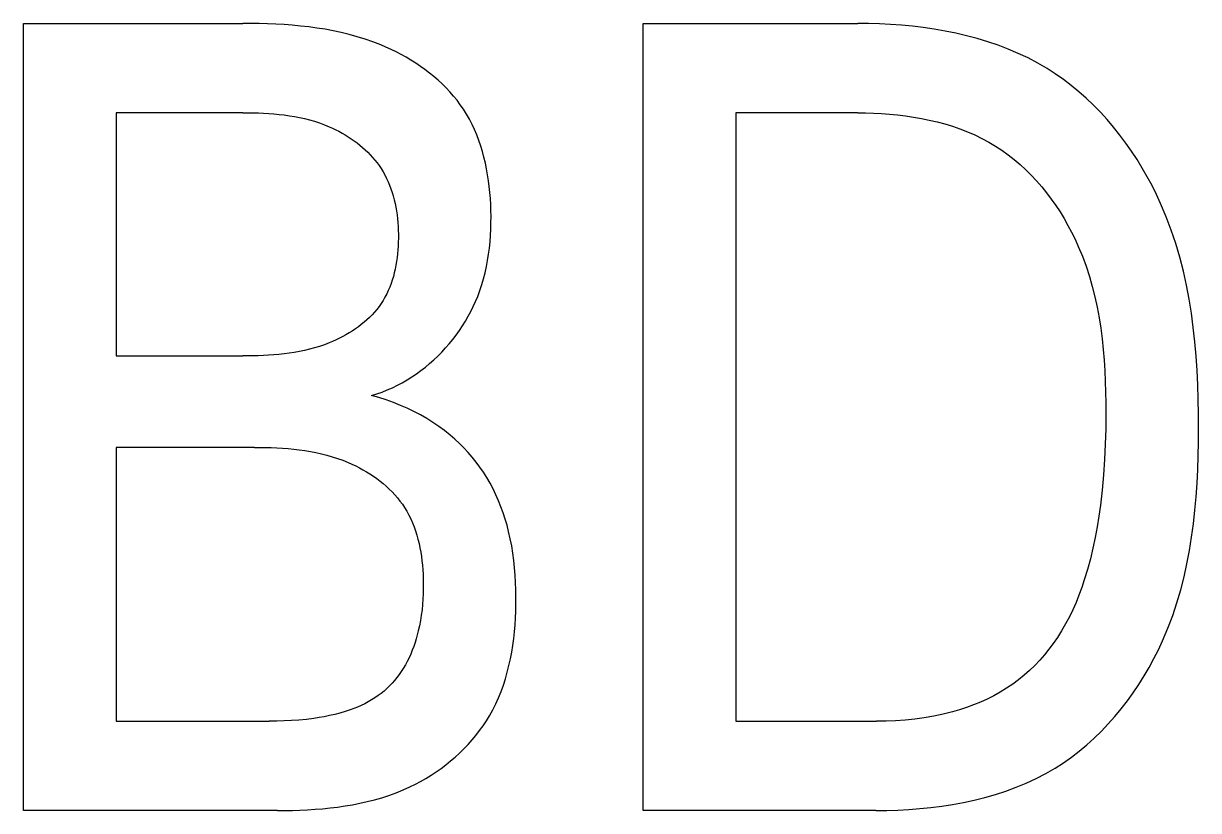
# Model space of a CAD drawing. Extents: x 10 to 656, y -396 to 292.
# Drawn here: x 265.027 to 265.541, y 101.974 to 102.318 of the extents above; entities that cross this region are included whole.
import ezdxf

# ---------------------------------------------------------------- set-up
doc = ezdxf.new("R2010")
doc.units = 0
doc.header["$LTSCALE"] = 5
doc.header["$MEASUREMENT"] = 0
doc.layers.get('0').update_dxf_attribs({"linetype": 'CONTINUOUS'})

msp = doc.modelspace()

# ---------------------------------------------------------------- linework, layer by layer
at = {"color": 7, "linetype": 'Continuous'}
for p, q in [((265.02711, 101.97408), (265.02711, 102.31823)), ((265.02711, 102.31823), (265.12297, 102.31823)), ((265.12656, 102.31822), (265.12297, 102.31823)), ((265.13016, 102.31816), (265.12656, 102.31822)), ((265.13377, 102.31807), (265.13016, 102.31816)), ((265.13737, 102.31792), (265.13377, 102.31807)), ((265.14097, 102.31772), (265.13737, 102.31792)), ((265.14457, 102.31746), (265.14097, 102.31772)), ((265.14817, 102.31713), (265.14457, 102.31746)), ((265.29791, 101.97408), (265.29791, 102.31823)), ((265.29791, 102.31823), (265.39167, 102.31823)), ((265.39641, 102.31819), (265.39167, 102.31823)), ((265.40118, 102.31805), (265.39641, 102.31819)), ((265.40596, 102.31781), (265.40118, 102.31805)), ((265.41076, 102.31747), (265.40596, 102.31781)), ((265.41555, 102.31701), (265.41076, 102.31747)), ((265.15176, 102.31673), (265.14817, 102.31713)), ((265.15533, 102.31625), (265.15176, 102.31673)), ((265.15889, 102.31568), (265.15533, 102.31625)), ((265.16244, 102.31503), (265.15889, 102.31568)), ((265.16596, 102.31428), (265.16244, 102.31503)), ((265.16947, 102.31342), (265.16596, 102.31428)), ((265.17295, 102.31246), (265.16947, 102.31342)), ((265.1764, 102.31138), (265.17295, 102.31246)), ((265.42034, 102.31644), (265.41555, 102.31701)), ((265.42511, 102.31575), (265.42034, 102.31644)), ((265.42987, 102.31493), (265.42511, 102.31575)), ((265.43459, 102.31398), (265.42987, 102.31493)), ((265.43927, 102.31289), (265.43459, 102.31398)), ((265.44391, 102.31166), (265.43927, 102.31289)), ((265.17983, 102.31018), (265.1764, 102.31138)), ((265.18322, 102.30886), (265.17983, 102.31018)), ((265.18548, 102.30789), (265.18322, 102.30886)), ((265.18772, 102.30687), (265.18548, 102.30789)), ((265.44849, 102.31028), (265.44391, 102.31166)), ((265.45302, 102.30874), (265.44849, 102.31028)), ((265.45747, 102.30705), (265.45302, 102.30874)), ((265.46184, 102.30518), (265.45747, 102.30705)), ((265.18994, 102.30578), (265.18772, 102.30687)), ((265.19213, 102.30464), (265.18994, 102.30578)), ((265.1943, 102.30344), (265.19213, 102.30464)), ((265.19642, 102.30218), (265.1943, 102.30344)), ((265.19852, 102.30087), (265.19642, 102.30218)), ((265.46613, 102.30315), (265.46184, 102.30518)), ((265.47032, 102.30095), (265.46613, 102.30315)), ((265.20057, 102.29949), (265.19852, 102.30087)), ((265.20257, 102.29806), (265.20057, 102.29949)), ((265.20453, 102.29658), (265.20257, 102.29806)), ((265.47441, 102.29856), (265.47032, 102.30095)), ((265.47803, 102.29623), (265.47441, 102.29856)), ((265.20643, 102.29504), (265.20453, 102.29658)), ((265.20828, 102.29344), (265.20643, 102.29504)), ((265.21007, 102.29178), (265.20828, 102.29344)), ((265.2118, 102.29008), (265.21007, 102.29178)), ((265.48155, 102.29376), (265.47803, 102.29623)), ((265.48498, 102.29114), (265.48155, 102.29376)), ((265.21346, 102.28831), (265.2118, 102.29008)), ((265.21505, 102.2865), (265.21346, 102.28831)), ((265.21657, 102.28463), (265.21505, 102.2865)), ((265.48831, 102.2884), (265.48498, 102.29114)), ((265.49155, 102.28552), (265.48831, 102.2884)), ((265.21801, 102.2827), (265.21657, 102.28463)), ((265.21937, 102.28073), (265.21801, 102.2827)), ((265.49469, 102.28252), (265.49155, 102.28552)), ((265.49772, 102.27941), (265.49469, 102.28252)), ((265.0676, 102.27921), (265.0676, 102.17287)), ((265.12297, 102.27921), (265.0676, 102.27921)), ((265.12297, 102.27921), (265.12523, 102.2792)), ((265.12523, 102.2792), (265.12749, 102.27916)), ((265.12749, 102.27916), (265.12975, 102.2791)), ((265.12975, 102.2791), (265.13201, 102.279)), ((265.13201, 102.279), (265.13428, 102.27887)), ((265.13428, 102.27887), (265.13654, 102.2787)), ((265.13654, 102.2787), (265.1388, 102.27849)), ((265.1388, 102.27849), (265.14105, 102.27823)), ((265.14105, 102.27823), (265.14329, 102.27791)), ((265.14329, 102.27791), (265.14553, 102.27755)), ((265.14553, 102.27755), (265.14775, 102.27712)), ((265.14775, 102.27712), (265.14996, 102.27663)), ((265.14996, 102.27663), (265.15215, 102.27608)), ((265.22071, 102.27858), (265.21937, 102.28073)), ((265.22197, 102.27638), (265.22071, 102.27858)), ((265.22313, 102.27413), (265.22197, 102.27638)), ((265.33839, 102.27921), (265.33839, 102.01311)), ((265.39167, 102.27921), (265.33839, 102.27921)), ((265.39167, 102.27921), (265.39513, 102.27917)), ((265.39513, 102.27917), (265.3986, 102.27907)), ((265.3986, 102.27907), (265.40209, 102.27889)), ((265.40209, 102.27889), (265.40559, 102.27863)), ((265.40559, 102.27863), (265.40908, 102.27829)), ((265.40908, 102.27829), (265.41257, 102.27786)), ((265.41257, 102.27786), (265.41605, 102.27734)), ((265.41605, 102.27734), (265.41952, 102.27673)), ((265.41952, 102.27673), (265.42296, 102.27602)), ((265.50066, 102.27619), (265.49772, 102.27941)), ((265.50349, 102.27287), (265.50066, 102.27619)), ((265.15215, 102.27608), (265.15433, 102.27545)), ((265.15433, 102.27545), (265.15648, 102.27475)), ((265.15648, 102.27475), (265.15862, 102.27397)), ((265.15862, 102.27397), (265.16073, 102.27311)), ((265.16073, 102.27311), (265.16215, 102.27248)), ((265.16215, 102.27248), (265.16356, 102.2718)), ((265.16356, 102.2718), (265.16496, 102.27109)), ((265.16496, 102.27109), (265.16634, 102.27034)), ((265.22421, 102.27182), (265.22313, 102.27413)), ((265.2252, 102.26948), (265.22421, 102.27182)), ((265.42296, 102.27602), (265.42637, 102.2752)), ((265.42637, 102.2752), (265.42975, 102.27429)), ((265.42975, 102.27429), (265.43308, 102.27326)), ((265.43308, 102.27326), (265.43637, 102.27212)), ((265.43637, 102.27212), (265.43961, 102.27087)), ((265.50622, 102.26946), (265.50349, 102.27287)), ((265.16634, 102.27034), (265.16769, 102.26955)), ((265.16769, 102.26955), (265.16903, 102.26872)), ((265.16903, 102.26872), (265.17034, 102.26786)), ((265.17034, 102.26786), (265.17162, 102.26696)), ((265.17162, 102.26696), (265.17287, 102.26603)), ((265.17287, 102.26603), (265.1741, 102.26505)), ((265.2261, 102.26709), (265.2252, 102.26948)), ((265.22693, 102.26466), (265.2261, 102.26709)), ((265.43961, 102.27087), (265.44279, 102.26949)), ((265.44279, 102.26949), (265.44591, 102.26799)), ((265.44591, 102.26799), (265.44895, 102.26636)), ((265.44895, 102.26636), (265.45192, 102.2646)), ((265.50884, 102.26596), (265.50622, 102.26946)), ((265.51135, 102.26237), (265.50884, 102.26596)), ((265.1741, 102.26505), (265.17529, 102.26405)), ((265.17529, 102.26405), (265.17645, 102.26301)), ((265.17645, 102.26301), (265.17757, 102.26194)), ((265.17757, 102.26194), (265.17865, 102.26083)), ((265.17865, 102.26083), (265.17968, 102.25969)), ((265.22768, 102.2622), (265.22693, 102.26466)), ((265.22835, 102.25971), (265.22768, 102.2622)), ((265.45192, 102.2646), (265.45472, 102.26277)), ((265.45472, 102.26277), (265.45745, 102.26081)), ((265.45745, 102.26081), (265.46009, 102.25873)), ((265.51375, 102.25872), (265.51135, 102.26237)), ((265.17968, 102.25969), (265.18068, 102.25852)), ((265.18068, 102.25852), (265.18163, 102.25732)), ((265.18163, 102.25732), (265.18253, 102.25608)), ((265.18253, 102.25608), (265.18338, 102.25482)), ((265.22895, 102.25719), (265.22835, 102.25971)), ((265.22948, 102.25465), (265.22895, 102.25719)), ((265.46009, 102.25873), (265.46265, 102.25655)), ((265.46265, 102.25655), (265.46513, 102.25426)), ((265.51604, 102.25499), (265.51375, 102.25872)), ((265.18338, 102.25482), (265.18425, 102.25342)), ((265.18425, 102.25342), (265.18505, 102.25199)), ((265.18505, 102.25199), (265.18579, 102.25052)), ((265.18579, 102.25052), (265.18648, 102.24903)), ((265.22994, 102.25209), (265.22948, 102.25465)), ((265.23033, 102.2495), (265.22994, 102.25209)), ((265.46513, 102.25426), (265.46753, 102.25188)), ((265.46753, 102.25188), (265.46984, 102.2494)), ((265.51822, 102.2512), (265.51604, 102.25499)), ((265.52028, 102.24736), (265.51822, 102.2512)), ((265.18648, 102.24903), (265.18712, 102.24751)), ((265.18712, 102.24751), (265.18769, 102.24596)), ((265.18769, 102.24596), (265.18822, 102.24439)), ((265.23066, 102.24691), (265.23033, 102.2495)), ((265.23093, 102.2443), (265.23066, 102.24691)), ((265.46984, 102.2494), (265.47207, 102.24683)), ((265.47207, 102.24683), (265.47421, 102.24418)), ((265.52223, 102.24347), (265.52028, 102.24736)), ((265.18822, 102.24439), (265.1887, 102.2428)), ((265.1887, 102.2428), (265.18912, 102.24119)), ((265.18912, 102.24119), (265.1895, 102.23955)), ((265.23113, 102.24169), (265.23093, 102.2443)), ((265.23128, 102.23907), (265.23113, 102.24169)), ((265.47421, 102.24418), (265.47626, 102.24146)), ((265.47626, 102.24146), (265.47822, 102.23867)), ((265.52405, 102.23953), (265.52223, 102.24347)), ((265.1895, 102.23955), (265.18983, 102.23791)), ((265.18983, 102.23791), (265.19012, 102.23624)), ((265.19012, 102.23624), (265.19036, 102.23456)), ((265.23138, 102.23646), (265.23128, 102.23907)), ((265.23142, 102.23384), (265.23138, 102.23646)), ((265.47822, 102.23867), (265.4801, 102.23581)), ((265.4801, 102.23581), (265.48188, 102.2329)), ((265.5265, 102.23375), (265.52405, 102.23953)), ((265.19036, 102.23456), (265.19055, 102.23288)), ((265.19055, 102.23288), (265.19071, 102.23118)), ((265.19071, 102.23118), (265.19082, 102.22947)), ((265.23133, 102.22828), (265.23141, 102.23105)), ((265.23141, 102.23105), (265.23142, 102.23384)), ((265.48188, 102.2329), (265.48357, 102.22993)), ((265.48357, 102.22993), (265.48516, 102.22692)), ((265.5287, 102.22789), (265.5265, 102.23375)), ((265.19082, 102.22947), (265.1909, 102.22776)), ((265.1909, 102.22776), (265.19093, 102.22605)), ((265.19093, 102.22605), (265.19093, 102.22433)), ((265.23099, 102.22276), (265.2312, 102.22551)), ((265.2312, 102.22551), (265.23133, 102.22828)), ((265.48516, 102.22692), (265.48666, 102.22387)), ((265.53068, 102.22197), (265.5287, 102.22789)), ((265.19083, 102.22092), (265.19072, 102.21922)), ((265.1909, 102.22262), (265.19083, 102.22092)), ((265.19093, 102.22433), (265.1909, 102.22262)), ((265.23037, 102.2173), (265.23072, 102.22002)), ((265.23072, 102.22002), (265.23099, 102.22276)), ((265.48666, 102.22387), (265.48807, 102.22078)), ((265.48807, 102.22078), (265.48985, 102.21646)), ((265.53243, 102.21598), (265.53068, 102.22197)), ((265.19038, 102.21584), (265.19014, 102.21416)), ((265.19057, 102.21752), (265.19038, 102.21584)), ((265.19072, 102.21922), (265.19057, 102.21752)), ((265.22944, 102.21192), (265.22994, 102.2146)), ((265.22994, 102.2146), (265.23037, 102.2173)), ((265.48985, 102.21646), (265.49146, 102.21208)), ((265.53398, 102.20995), (265.53243, 102.21598)), ((265.18954, 102.21086), (265.18917, 102.20923)), ((265.18986, 102.2125), (265.18954, 102.21086)), ((265.19014, 102.21416), (265.18986, 102.2125)), ((265.22885, 102.20927), (265.22944, 102.21192)), ((265.49146, 102.21208), (265.4929, 102.20766)), ((265.53533, 102.20386), (265.53398, 102.20995)), ((265.18774, 102.20447), (265.18716, 102.20294)), ((265.18827, 102.20603), (265.18774, 102.20447)), ((265.18874, 102.20762), (265.18827, 102.20603)), ((265.18917, 102.20923), (265.18874, 102.20762)), ((265.22742, 102.20403), (265.22818, 102.20664)), ((265.22818, 102.20664), (265.22885, 102.20927)), ((265.4929, 102.20766), (265.49418, 102.20319)), ((265.18583, 102.19996), (265.18508, 102.19851)), ((265.18653, 102.20143), (265.18583, 102.19996)), ((265.18716, 102.20294), (265.18653, 102.20143)), ((265.22561, 102.19891), (265.22656, 102.20145)), ((265.22656, 102.20145), (265.22742, 102.20403)), ((265.49418, 102.20319), (265.4953, 102.19869)), ((265.53649, 102.19772), (265.53533, 102.20386)), ((265.18248, 102.19446), (265.18152, 102.19322)), ((265.18338, 102.19574), (265.18248, 102.19446)), ((265.18426, 102.19711), (265.18338, 102.19574)), ((265.18508, 102.19851), (265.18426, 102.19711)), ((265.22262, 102.19231), (265.22369, 102.19448)), ((265.22369, 102.19448), (265.22469, 102.19668)), ((265.22469, 102.19668), (265.22561, 102.19891)), ((265.4953, 102.19869), (265.49629, 102.19415)), ((265.49629, 102.19415), (265.49713, 102.18958)), ((265.53749, 102.19154), (265.53649, 102.19772)), ((265.17833, 102.18972), (265.17717, 102.18863)), ((265.17944, 102.19085), (265.17833, 102.18972)), ((265.18051, 102.19202), (265.17944, 102.19085)), ((265.18152, 102.19322), (265.18051, 102.19202)), ((265.22026, 102.18807), (265.22148, 102.19018)), ((265.22148, 102.19018), (265.22262, 102.19231)), ((265.49713, 102.18958), (265.49785, 102.18498)), ((265.53832, 102.18532), (265.53749, 102.19154)), ((265.17079, 102.18376), (265.16942, 102.1829)), ((265.17214, 102.18466), (265.17079, 102.18376)), ((265.17345, 102.18559), (265.17214, 102.18466)), ((265.17473, 102.18657), (265.17345, 102.18559)), ((265.17597, 102.18758), (265.17473, 102.18657)), ((265.17717, 102.18863), (265.17597, 102.18758)), ((265.21621, 102.182), (265.21762, 102.18399)), ((265.21762, 102.18399), (265.21898, 102.18601)), ((265.21898, 102.18601), (265.22026, 102.18807)), ((265.49785, 102.18498), (265.49846, 102.18036)), ((265.539, 102.17908), (265.53832, 102.18532)), ((265.16073, 102.17858), (265.15859, 102.17777)), ((265.16222, 102.1792), (265.16073, 102.17858)), ((265.1637, 102.17986), (265.16222, 102.1792)), ((265.16516, 102.18056), (265.1637, 102.17986)), ((265.1666, 102.1813), (265.16516, 102.18056)), ((265.16802, 102.18208), (265.1666, 102.1813)), ((265.16942, 102.1829), (265.16802, 102.18208)), ((265.21319, 102.17818), (265.21473, 102.18007)), ((265.21473, 102.18007), (265.21621, 102.182)), ((265.49846, 102.18036), (265.49895, 102.17573)), ((265.53955, 102.1728), (265.539, 102.17908)), ((265.13874, 102.17353), (265.13649, 102.17333)), ((265.14099, 102.17377), (265.13874, 102.17353)), ((265.14323, 102.17407), (265.14099, 102.17377)), ((265.14546, 102.17441), (265.14323, 102.17407)), ((265.14768, 102.17481), (265.14546, 102.17441)), ((265.14989, 102.17527), (265.14768, 102.17481)), ((265.15209, 102.17579), (265.14989, 102.17527)), ((265.15427, 102.17638), (265.15209, 102.17579)), ((265.15644, 102.17704), (265.15427, 102.17638)), ((265.15859, 102.17777), (265.15644, 102.17704)), ((265.20821, 102.17281), (265.20992, 102.17455)), ((265.20992, 102.17455), (265.21158, 102.17634)), ((265.21158, 102.17634), (265.21319, 102.17818)), ((265.49895, 102.17573), (265.49935, 102.17107)), ((265.0676, 102.17287), (265.12297, 102.17287)), ((265.12522, 102.17288), (265.12297, 102.17287)), ((265.12747, 102.17291), (265.12522, 102.17288)), ((265.12973, 102.17297), (265.12747, 102.17291)), ((265.13199, 102.17305), (265.12973, 102.17297)), ((265.13424, 102.17317), (265.13199, 102.17305)), ((265.13649, 102.17333), (265.13424, 102.17317)), ((265.20273, 102.16796), (265.20461, 102.16952)), ((265.20461, 102.16952), (265.20643, 102.17113)), ((265.20643, 102.17113), (265.20821, 102.17281)), ((265.49935, 102.17107), (265.49965, 102.16641)), ((265.53996, 102.1665), (265.53955, 102.1728)), ((265.19475, 102.16239), (265.19681, 102.16368)), ((265.19681, 102.16368), (265.19883, 102.16504)), ((265.19883, 102.16504), (265.20081, 102.16646)), ((265.20081, 102.16646), (265.20273, 102.16796)), ((265.49965, 102.16641), (265.49987, 102.16174)), ((265.54027, 102.16018), (265.53996, 102.1665)), ((265.18608, 102.15799), (265.1883, 102.15897)), ((265.1883, 102.15897), (265.19049, 102.16003)), ((265.19049, 102.16003), (265.19264, 102.16117)), ((265.19264, 102.16117), (265.19475, 102.16239)), ((265.49987, 102.16174), (265.50002, 102.15707)), ((265.54047, 102.15385), (265.54027, 102.16018)), ((265.17919, 102.15555), (265.18152, 102.15628)), ((265.18241, 102.15463), (265.17919, 102.15555)), ((265.18152, 102.15628), (265.18381, 102.15709)), ((265.1856, 102.15361), (265.18241, 102.15463)), ((265.18381, 102.15709), (265.18608, 102.15799)), ((265.18875, 102.15248), (265.1856, 102.15361)), ((265.50002, 102.15707), (265.5001, 102.15241)), ((265.54057, 102.14751), (265.54047, 102.15385)), ((265.19187, 102.15124), (265.18875, 102.15248)), ((265.19481, 102.14995), (265.19187, 102.15124)), ((265.1977, 102.14856), (265.19481, 102.14995)), ((265.20055, 102.14706), (265.1977, 102.14856)), ((265.50012, 102.14774), (265.50006, 102.141)), ((265.5001, 102.15241), (265.50012, 102.14774)), ((265.20333, 102.14547), (265.20055, 102.14706)), ((265.206, 102.14381), (265.20333, 102.14547)), ((265.2086, 102.14205), (265.206, 102.14381)), ((265.5406, 102.14116), (265.54057, 102.14751)), ((265.21113, 102.14019), (265.2086, 102.14205)), ((265.21359, 102.13823), (265.21113, 102.14019)), ((265.21565, 102.13645), (265.21359, 102.13823)), ((265.50006, 102.141), (265.49988, 102.13429)), ((265.54056, 102.13517), (265.5406, 102.14116)), ((265.0676, 102.13287), (265.0676, 102.01311)), ((265.12801, 102.13287), (265.0676, 102.13287)), ((265.12801, 102.13287), (265.13046, 102.13285)), ((265.13046, 102.13285), (265.13291, 102.13282)), ((265.13291, 102.13282), (265.13536, 102.13275)), ((265.13536, 102.13275), (265.13782, 102.13264)), ((265.13782, 102.13264), (265.14028, 102.1325)), ((265.14028, 102.1325), (265.14273, 102.13232)), ((265.21764, 102.13459), (265.21565, 102.13645)), ((265.21957, 102.13266), (265.21764, 102.13459)), ((265.22143, 102.13067), (265.21957, 102.13266)), ((265.49988, 102.13429), (265.49958, 102.12759)), ((265.54044, 102.12918), (265.54056, 102.13517)), ((265.14273, 102.13232), (265.14519, 102.13208)), ((265.14519, 102.13208), (265.14763, 102.1318)), ((265.14763, 102.1318), (265.15007, 102.13146)), ((265.15007, 102.13146), (265.15249, 102.13106)), ((265.15249, 102.13106), (265.15491, 102.1306)), ((265.15491, 102.1306), (265.15731, 102.13008)), ((265.15731, 102.13008), (265.15969, 102.12948)), ((265.15969, 102.12948), (265.16206, 102.1288)), ((265.16206, 102.1288), (265.1644, 102.12805)), ((265.1644, 102.12805), (265.16673, 102.12721)), ((265.16673, 102.12721), (265.16903, 102.12628)), ((265.22321, 102.1286), (265.22143, 102.13067)), ((265.22492, 102.12647), (265.22321, 102.1286)), ((265.49958, 102.12759), (265.49913, 102.1209)), ((265.54025, 102.12321), (265.54044, 102.12918)), ((265.16903, 102.12628), (265.17066, 102.12556)), ((265.17066, 102.12556), (265.17228, 102.12479)), ((265.17228, 102.12479), (265.17388, 102.12398)), ((265.17388, 102.12398), (265.17546, 102.12312)), ((265.17546, 102.12312), (265.17701, 102.12221)), ((265.17701, 102.12221), (265.17853, 102.12126)), ((265.22655, 102.12428), (265.22492, 102.12647)), ((265.22809, 102.12203), (265.22655, 102.12428)), ((265.53995, 102.11725), (265.54025, 102.12321)), ((265.17853, 102.12126), (265.18003, 102.12027)), ((265.18003, 102.12027), (265.18149, 102.11923)), ((265.18149, 102.11923), (265.18291, 102.11815)), ((265.18291, 102.11815), (265.1843, 102.11702)), ((265.1843, 102.11702), (265.18564, 102.11585)), ((265.22955, 102.11972), (265.22809, 102.12203)), ((265.23098, 102.11726), (265.22955, 102.11972)), ((265.23232, 102.11474), (265.23098, 102.11726)), ((265.49913, 102.1209), (265.49853, 102.11423)), ((265.53955, 102.1113), (265.53995, 102.11725)), ((265.18564, 102.11585), (265.18694, 102.11464)), ((265.18694, 102.11464), (265.18819, 102.11339)), ((265.18819, 102.11339), (265.1894, 102.1121)), ((265.1894, 102.1121), (265.19054, 102.11077)), ((265.23356, 102.11218), (265.23232, 102.11474)), ((265.23471, 102.10957), (265.23356, 102.11218)), ((265.49853, 102.11423), (265.49776, 102.10758)), ((265.19054, 102.11077), (265.19164, 102.10939)), ((265.19164, 102.10939), (265.19267, 102.10798)), ((265.19267, 102.10798), (265.19364, 102.10652)), ((265.23577, 102.10693), (265.23471, 102.10957)), ((265.23674, 102.10425), (265.23577, 102.10693)), ((265.49776, 102.10758), (265.4971, 102.10285)), ((265.53904, 102.10538), (265.53955, 102.1113)), ((265.19364, 102.10652), (265.19461, 102.10492)), ((265.19461, 102.10492), (265.19551, 102.10327)), ((265.19551, 102.10327), (265.19634, 102.10159)), ((265.19634, 102.10159), (265.1971, 102.09986)), ((265.23762, 102.10154), (265.23674, 102.10425)), ((265.23842, 102.09881), (265.23762, 102.10154)), ((265.4971, 102.10285), (265.49634, 102.09813)), ((265.53839, 102.09948), (265.53904, 102.10538)), ((265.1971, 102.09986), (265.1978, 102.09811)), ((265.1978, 102.09811), (265.19843, 102.09632)), ((265.23913, 102.09606), (265.23842, 102.09881)), ((265.49634, 102.09813), (265.49547, 102.09343)), ((265.53761, 102.09361), (265.53839, 102.09948)), ((265.19843, 102.09632), (265.199, 102.09451)), ((265.199, 102.09451), (265.19951, 102.09267)), ((265.19951, 102.09267), (265.19996, 102.09081)), ((265.23984, 102.09293), (265.23913, 102.09606)), ((265.24046, 102.08977), (265.23984, 102.09293)), ((265.49547, 102.09343), (265.49448, 102.08875)), ((265.53667, 102.08778), (265.53761, 102.09361)), ((265.19996, 102.09081), (265.20036, 102.08893)), ((265.20036, 102.08893), (265.2007, 102.08704)), ((265.2007, 102.08704), (265.201, 102.08513)), ((265.24097, 102.0866), (265.24046, 102.08977)), ((265.2414, 102.08341), (265.24097, 102.0866)), ((265.49448, 102.08875), (265.49336, 102.0841)), ((265.53557, 102.08199), (265.53667, 102.08778)), ((265.201, 102.08513), (265.20125, 102.08322)), ((265.20125, 102.08322), (265.20145, 102.0813)), ((265.20145, 102.0813), (265.20161, 102.07937)), ((265.24173, 102.08021), (265.2414, 102.08341)), ((265.49336, 102.0841), (265.49211, 102.07948)), ((265.5343, 102.07625), (265.53557, 102.08199)), ((265.20161, 102.07937), (265.20172, 102.07744)), ((265.20172, 102.07744), (265.2018, 102.07552)), ((265.24199, 102.07699), (265.24173, 102.08021)), ((265.24217, 102.07376), (265.24199, 102.07699)), ((265.49211, 102.07948), (265.4907, 102.0749)), ((265.53284, 102.07055), (265.5343, 102.07625)), ((265.20184, 102.07122), (265.20179, 102.06886)), ((265.2018, 102.07552), (265.20184, 102.0736)), ((265.20184, 102.0736), (265.20184, 102.07122)), ((265.24228, 102.07052), (265.24217, 102.07376)), ((265.48958, 102.07159), (265.48837, 102.06832)), ((265.4907, 102.0749), (265.48958, 102.07159)), ((265.20168, 102.0665), (265.2015, 102.06416)), ((265.20179, 102.06886), (265.20168, 102.0665)), ((265.24233, 102.06726), (265.24228, 102.07052)), ((265.24231, 102.06426), (265.24233, 102.06726)), ((265.48837, 102.06832), (265.48707, 102.06508)), ((265.53119, 102.06491), (265.53284, 102.07055)), ((265.20127, 102.06183), (265.20097, 102.05951)), ((265.2015, 102.06416), (265.20127, 102.06183)), ((265.24211, 102.05825), (265.24224, 102.06126)), ((265.24224, 102.06126), (265.24231, 102.06426)), ((265.48567, 102.06189), (265.48416, 102.05875)), ((265.48707, 102.06508), (265.48567, 102.06189)), ((265.52933, 102.05932), (265.53119, 102.06491)), ((265.2006, 102.0572), (265.20016, 102.05491)), ((265.20097, 102.05951), (265.2006, 102.0572)), ((265.24192, 102.05525), (265.24211, 102.05825)), ((265.48253, 102.05566), (265.48079, 102.05264)), ((265.48416, 102.05875), (265.48253, 102.05566)), ((265.52725, 102.0538), (265.52933, 102.05932)), ((265.19922, 102.0509), (265.19874, 102.04919)), ((265.19965, 102.05262), (265.19922, 102.0509)), ((265.20016, 102.05491), (265.19965, 102.05262)), ((265.24134, 102.04926), (265.24167, 102.05225)), ((265.24167, 102.05225), (265.24192, 102.05525)), ((265.48079, 102.05264), (265.47893, 102.04969)), ((265.52494, 102.04834), (265.52725, 102.0538)), ((265.19764, 102.04581), (265.19702, 102.04415)), ((265.19822, 102.0475), (265.19764, 102.04581)), ((265.19874, 102.04919), (265.19822, 102.0475)), ((265.24047, 102.04332), (265.24094, 102.04628)), ((265.24094, 102.04628), (265.24134, 102.04926)), ((265.47715, 102.04711), (265.47526, 102.04459)), ((265.47893, 102.04969), (265.47715, 102.04711)), ((265.52311, 102.04441), (265.52494, 102.04834)), ((265.19562, 102.04089), (265.19483, 102.03929)), ((265.19635, 102.0425), (265.19562, 102.04089)), ((265.19702, 102.04415), (265.19635, 102.0425)), ((265.23928, 102.03746), (265.23991, 102.04038)), ((265.23991, 102.04038), (265.24047, 102.04332)), ((265.47327, 102.04215), (265.47119, 102.03978)), ((265.47526, 102.04459), (265.47327, 102.04215)), ((265.51906, 102.03669), (265.52115, 102.04052)), ((265.52115, 102.04052), (265.52311, 102.04441)), ((265.1922, 102.03483), (265.19126, 102.0335)), ((265.19308, 102.0362), (265.1922, 102.03483)), ((265.19399, 102.03773), (265.19308, 102.0362)), ((265.19483, 102.03929), (265.19399, 102.03773)), ((265.23855, 102.03457), (265.23928, 102.03746)), ((265.46674, 102.03532), (265.46439, 102.03323)), ((265.46901, 102.0375), (265.46674, 102.03532)), ((265.47119, 102.03978), (265.46901, 102.0375)), ((265.51686, 102.03292), (265.51906, 102.03669)), ((265.18817, 102.02972), (265.18705, 102.02855)), ((265.18925, 102.03094), (265.18817, 102.02972)), ((265.19028, 102.0322), (265.18925, 102.03094)), ((265.19126, 102.0335), (265.19028, 102.0322)), ((265.23683, 102.0289), (265.23774, 102.03172)), ((265.23774, 102.03172), (265.23855, 102.03457)), ((265.46195, 102.03125), (265.45942, 102.02937)), ((265.46439, 102.03323), (265.46195, 102.03125)), ((265.51453, 102.02921), (265.51686, 102.03292)), ((265.18342, 102.0253), (265.18213, 102.02433)), ((265.18467, 102.02633), (265.18342, 102.0253)), ((265.18588, 102.02742), (265.18467, 102.02633)), ((265.18705, 102.02855), (265.18588, 102.02742)), ((265.23471, 102.02339), (265.23582, 102.02612)), ((265.23582, 102.02612), (265.23683, 102.0289)), ((265.45398, 102.02586), (265.45115, 102.02428)), ((265.45674, 102.02755), (265.45398, 102.02586)), ((265.45942, 102.02937), (265.45674, 102.02755)), ((265.50953, 102.02203), (265.51209, 102.02558)), ((265.51209, 102.02558), (265.51453, 102.02921)), ((265.17465, 102.02003), (265.17307, 102.01934)), ((265.17621, 102.02078), (265.17465, 102.02003)), ((265.17774, 102.02158), (265.17621, 102.02078)), ((265.17924, 102.02243), (265.17774, 102.02158)), ((265.1807, 102.02335), (265.17924, 102.02243)), ((265.18213, 102.02433), (265.1807, 102.02335)), ((265.23218, 102.01807), (265.2335, 102.0207)), ((265.2335, 102.0207), (265.23471, 102.02339)), ((265.44231, 102.02023), (265.43926, 102.0191)), ((265.44531, 102.02147), (265.44231, 102.02023)), ((265.44826, 102.02282), (265.44531, 102.02147)), ((265.45115, 102.02428), (265.44826, 102.02282)), ((265.50686, 102.01857), (265.50953, 102.02203)), ((265.15397, 102.01436), (265.15074, 102.01395)), ((265.15628, 102.01471), (265.15397, 102.01436)), ((265.15857, 102.01511), (265.15628, 102.01471)), ((265.16086, 102.01557), (265.15857, 102.01511)), ((265.16313, 102.0161), (265.16086, 102.01557)), ((265.16539, 102.01669), (265.16313, 102.0161)), ((265.16763, 102.01736), (265.16539, 102.01669)), ((265.16984, 102.0181), (265.16763, 102.01736)), ((265.17146, 102.01869), (265.16984, 102.0181)), ((265.17307, 102.01934), (265.17146, 102.01869)), ((265.22939, 102.01328), (265.23074, 102.01549)), ((265.23074, 102.01549), (265.23218, 102.01807)), ((265.42075, 102.01458), (265.41659, 102.01403)), ((265.42488, 102.01529), (265.42075, 102.01458)), ((265.42899, 102.01615), (265.42488, 102.01529)), ((265.43306, 102.01717), (265.42899, 102.01615)), ((265.43618, 102.01809), (265.43306, 102.01717)), ((265.43926, 102.0191), (265.43618, 102.01809)), ((265.50117, 102.01194), (265.50407, 102.0152)), ((265.50407, 102.0152), (265.50686, 102.01857)), ((265.0676, 102.01311), (265.13451, 102.01311)), ((265.13776, 102.01314), (265.13451, 102.01311)), ((265.14101, 102.01323), (265.13776, 102.01314)), ((265.14426, 102.01339), (265.14101, 102.01323)), ((265.14751, 102.01363), (265.14426, 102.01339)), ((265.15074, 102.01395), (265.14751, 102.01363)), ((265.22643, 102.009), (265.22795, 102.01111)), ((265.22795, 102.01111), (265.22939, 102.01328)), ((265.33839, 102.01311), (265.39985, 102.01311)), ((265.40404, 102.01316), (265.39985, 102.01311)), ((265.40823, 102.01333), (265.40404, 102.01316)), ((265.41241, 102.01361), (265.40823, 102.01333)), ((265.41659, 102.01403), (265.41241, 102.01361)), ((265.49817, 102.00879), (265.50117, 102.01194)), ((265.2214, 102.00297), (265.22315, 102.00493)), ((265.22315, 102.00493), (265.22482, 102.00694)), ((265.22482, 102.00694), (265.22643, 102.009)), ((265.49183, 102.00286), (265.49505, 102.00576)), ((265.49505, 102.00576), (265.49817, 102.00879)), ((265.21575, 101.99746), (265.21769, 101.99923)), ((265.21769, 101.99923), (265.21958, 102.00107)), ((265.21958, 102.00107), (265.2214, 102.00297)), ((265.48509, 101.99746), (265.48851, 102.00009)), ((265.48851, 102.00009), (265.49183, 102.00286)), ((265.20957, 101.9925), (265.21168, 101.99409)), ((265.21168, 101.99409), (265.21374, 101.99574)), ((265.21374, 101.99574), (265.21575, 101.99746)), ((265.47795, 101.99265), (265.48157, 101.99498)), ((265.48157, 101.99498), (265.48509, 101.99746)), ((265.20295, 101.98814), (265.2052, 101.98952)), ((265.2052, 101.98952), (265.20741, 101.99098)), ((265.20741, 101.99098), (265.20957, 101.9925)), ((265.46963, 101.98807), (265.47385, 101.99026)), ((265.47385, 101.99026), (265.47795, 101.99265)), ((265.19298, 101.98308), (265.19599, 101.98444)), ((265.19599, 101.98444), (265.19835, 101.9856)), ((265.19835, 101.9856), (265.20067, 101.98683)), ((265.20067, 101.98683), (265.20295, 101.98814)), ((265.45644, 101.98259), (265.46092, 101.98424)), ((265.46092, 101.98424), (265.46532, 101.98607)), ((265.46532, 101.98607), (265.46963, 101.98807)), ((265.17736, 101.97798), (265.18055, 101.97879)), ((265.18055, 101.97879), (265.18371, 101.9797)), ((265.18371, 101.9797), (265.18684, 101.98072)), ((265.18684, 101.98072), (265.18993, 101.98184)), ((265.18993, 101.98184), (265.19298, 101.98308)), ((265.43789, 101.9776), (265.44261, 101.97862)), ((265.44261, 101.97862), (265.44727, 101.97979)), ((265.44727, 101.97979), (265.45189, 101.98111)), ((265.45189, 101.98111), (265.45644, 101.98259)), ((265.13808, 101.97408), (265.02711, 101.97408)), ((265.13808, 101.97408), (265.14135, 101.9741)), ((265.14135, 101.9741), (265.14464, 101.97416)), ((265.14464, 101.97416), (265.14793, 101.97426)), ((265.14793, 101.97426), (265.15123, 101.97441)), ((265.15123, 101.97441), (265.15453, 101.97462)), ((265.15453, 101.97462), (265.15782, 101.97488)), ((265.15782, 101.97488), (265.16111, 101.97521)), ((265.16111, 101.97521), (265.16439, 101.9756)), ((265.16439, 101.9756), (265.16766, 101.97607)), ((265.16766, 101.97607), (265.17092, 101.97662)), ((265.17092, 101.97662), (265.17415, 101.97725)), ((265.17415, 101.97725), (265.17736, 101.97798)), ((265.39964, 101.97408), (265.29791, 101.97408)), ((265.39964, 101.97408), (265.40439, 101.97413)), ((265.40439, 101.97413), (265.40917, 101.97428)), ((265.40917, 101.97428), (265.41397, 101.97453)), ((265.41397, 101.97453), (265.41877, 101.9749)), ((265.41877, 101.9749), (265.42357, 101.97538)), ((265.42357, 101.97538), (265.42837, 101.97599)), ((265.42837, 101.97599), (265.43314, 101.97673)), ((265.43314, 101.97673), (265.43789, 101.9776))]:
    msp.add_line(p, q, dxfattribs=at)

doc.saveas('drawing.dxf')
